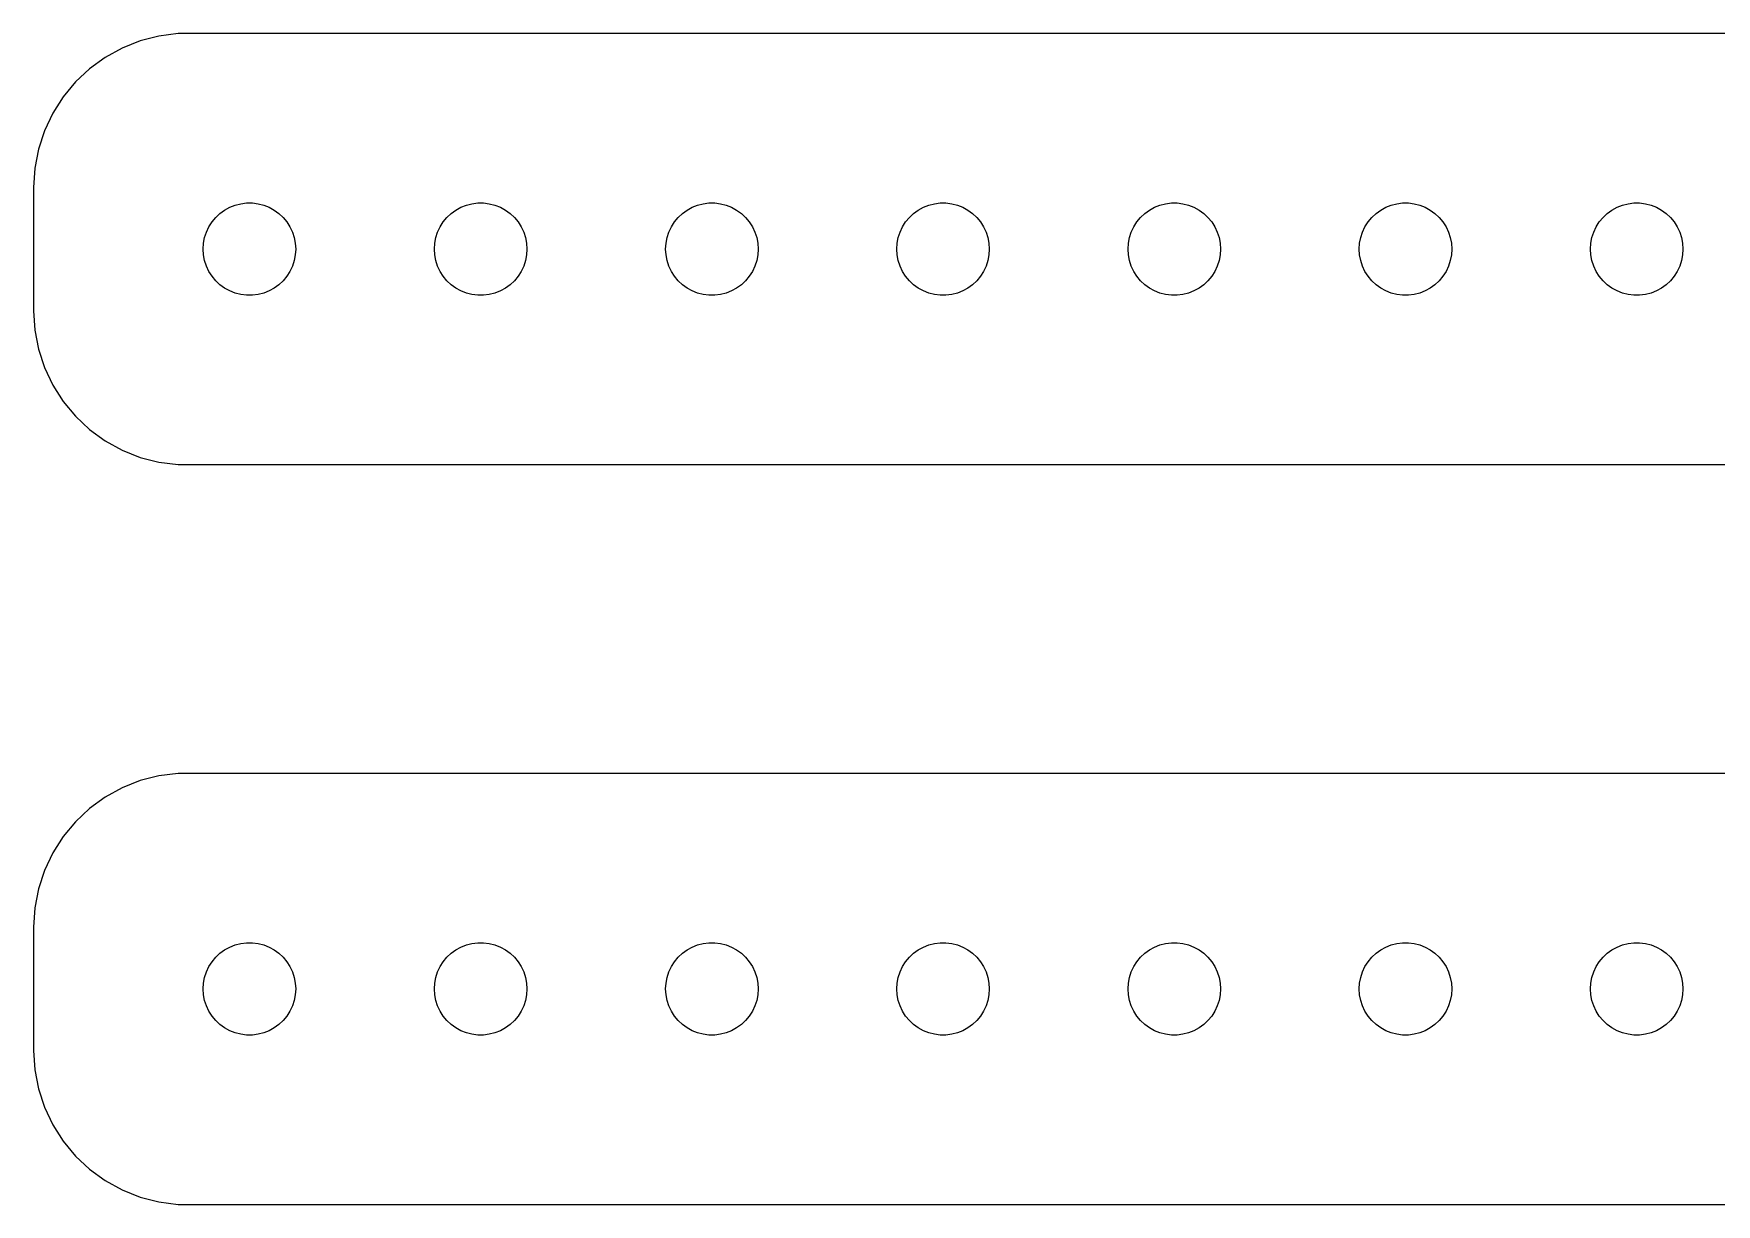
# Model space of a CAD drawing. Header units: metres. Extents: x -224 to 224, y 17 to 55.
# Drawn here: x -224.5 to -169.9, y 17 to 55 of the extents above; entities that cross this region are included whole.
import ezdxf

# ---------------------------------------------------------------- set-up
doc = ezdxf.new("R2010")
doc.units = ezdxf.units.M

msp = doc.modelspace()

# ---------------------------------------------------------------- linework, layer by layer
for p, q in [((-221.045, 54.7553), (-221.629, 54.5241)), ((-220.437, 54.9114), (-221.045, 54.7553)), ((-219.814, 54.9901), (-220.437, 54.9114)), ((219.814, 54.9901), (-219.814, 54.9901)), ((-222.179, 54.2216), (-222.687, 53.8526)), ((-221.629, 54.5241), (-222.179, 54.2216)), ((-222.687, 53.8526), (-223.145, 53.4227)), ((-223.145, 53.4227), (-223.545, 52.9389)), ((-223.882, 52.4088), (-224.149, 51.8406)), ((-223.545, 52.9389), (-223.882, 52.4088)), ((-224.149, 51.8406), (-224.343, 51.2434)), ((-224.343, 51.2434), (-224.461, 50.6267)), ((-224.461, 50.6267), (-224.5, 50)), ((-224.5, 50), (-224.5, 46)), ((-218.593, 49.0268), (-218.456, 49.1558)), ((-218.456, 49.1558), (-218.304, 49.2665)), ((-218.304, 49.2665), (-218.139, 49.3572)), ((-218.139, 49.3572), (-217.964, 49.4266)), ((-217.964, 49.4266), (-217.781, 49.4734)), ((-217.781, 49.4734), (-217.594, 49.497)), ((-217.594, 49.497), (-217.406, 49.497)), ((-217.406, 49.497), (-217.219, 49.4734)), ((-217.219, 49.4734), (-217.036, 49.4266)), ((-217.036, 49.4266), (-216.861, 49.3572)), ((-216.861, 49.3572), (-216.696, 49.2665)), ((-216.696, 49.2665), (-216.544, 49.1558)), ((-216.544, 49.1558), (-216.407, 49.0268)), ((-211.093, 49.0268), (-210.956, 49.1558)), ((-210.956, 49.1558), (-210.804, 49.2665)), ((-210.804, 49.2665), (-210.639, 49.3572)), ((-210.639, 49.3572), (-210.464, 49.4266)), ((-210.464, 49.4266), (-210.281, 49.4734)), ((-210.281, 49.4734), (-210.094, 49.497)), ((-210.094, 49.497), (-209.906, 49.497)), ((-209.906, 49.497), (-209.719, 49.4734)), ((-209.719, 49.4734), (-209.536, 49.4266)), ((-209.536, 49.4266), (-209.361, 49.3572)), ((-209.361, 49.3572), (-209.196, 49.2665)), ((-209.196, 49.2665), (-209.044, 49.1558)), ((-209.044, 49.1558), (-208.907, 49.0268)), ((-203.593, 49.0268), (-203.456, 49.1558)), ((-203.456, 49.1558), (-203.304, 49.2665)), ((-203.304, 49.2665), (-203.139, 49.3572)), ((-203.139, 49.3572), (-202.964, 49.4266)), ((-202.964, 49.4266), (-202.781, 49.4734)), ((-202.781, 49.4734), (-202.594, 49.497)), ((-202.594, 49.497), (-202.406, 49.497)), ((-202.406, 49.497), (-202.219, 49.4734)), ((-202.219, 49.4734), (-202.036, 49.4266)), ((-202.036, 49.4266), (-201.861, 49.3572)), ((-201.861, 49.3572), (-201.696, 49.2665)), ((-201.696, 49.2665), (-201.544, 49.1558)), ((-201.544, 49.1558), (-201.407, 49.0268)), ((-196.093, 49.0268), (-195.956, 49.1558)), ((-195.956, 49.1558), (-195.804, 49.2665)), ((-195.804, 49.2665), (-195.639, 49.3572)), ((-195.639, 49.3572), (-195.464, 49.4266)), ((-195.464, 49.4266), (-195.281, 49.4734)), ((-195.281, 49.4734), (-195.094, 49.497)), ((-195.094, 49.497), (-194.906, 49.497)), ((-194.906, 49.497), (-194.719, 49.4734)), ((-194.719, 49.4734), (-194.536, 49.4266)), ((-194.536, 49.4266), (-194.361, 49.3572)), ((-194.361, 49.3572), (-194.196, 49.2665)), ((-194.196, 49.2665), (-194.044, 49.1558)), ((-194.044, 49.1558), (-193.907, 49.0268)), ((-188.593, 49.0268), (-188.456, 49.1558)), ((-188.456, 49.1558), (-188.304, 49.2665)), ((-188.304, 49.2665), (-188.139, 49.3572)), ((-188.139, 49.3572), (-187.964, 49.4266)), ((-187.964, 49.4266), (-187.781, 49.4734)), ((-187.781, 49.4734), (-187.594, 49.497)), ((-187.594, 49.497), (-187.406, 49.497)), ((-187.406, 49.497), (-187.219, 49.4734)), ((-187.219, 49.4734), (-187.036, 49.4266)), ((-187.036, 49.4266), (-186.861, 49.3572)), ((-186.861, 49.3572), (-186.696, 49.2665)), ((-186.696, 49.2665), (-186.544, 49.1558)), ((-186.544, 49.1558), (-186.407, 49.0268)), ((-181.093, 49.0268), (-180.956, 49.1558)), ((-180.956, 49.1558), (-180.804, 49.2665)), ((-180.804, 49.2665), (-180.639, 49.3572)), ((-180.639, 49.3572), (-180.464, 49.4266)), ((-180.464, 49.4266), (-180.281, 49.4734)), ((-180.281, 49.4734), (-180.094, 49.497)), ((-180.094, 49.497), (-179.906, 49.497)), ((-179.906, 49.497), (-179.719, 49.4734)), ((-179.719, 49.4734), (-179.536, 49.4266)), ((-179.536, 49.4266), (-179.361, 49.3572)), ((-179.361, 49.3572), (-179.196, 49.2665)), ((-179.196, 49.2665), (-179.044, 49.1558)), ((-179.044, 49.1558), (-178.907, 49.0268)), ((-173.593, 49.0268), (-173.456, 49.1558)), ((-173.456, 49.1558), (-173.304, 49.2665)), ((-173.304, 49.2665), (-173.139, 49.3572)), ((-173.139, 49.3572), (-172.964, 49.4266)), ((-172.964, 49.4266), (-172.781, 49.4734)), ((-172.781, 49.4734), (-172.594, 49.497)), ((-172.594, 49.497), (-172.406, 49.497)), ((-172.406, 49.497), (-172.219, 49.4734)), ((-172.219, 49.4734), (-172.036, 49.4266)), ((-172.036, 49.4266), (-171.861, 49.3572)), ((-171.861, 49.3572), (-171.696, 49.2665)), ((-171.696, 49.2665), (-171.544, 49.1558)), ((-171.544, 49.1558), (-171.407, 49.0268)), ((-218.895, 48.5522), (-218.814, 48.7226)), ((-218.814, 48.7226), (-218.714, 48.8817)), ((-218.714, 48.8817), (-218.593, 49.0268)), ((-216.407, 49.0268), (-216.286, 48.8817)), ((-216.286, 48.8817), (-216.186, 48.7226)), ((-216.186, 48.7226), (-216.105, 48.5522)), ((-211.395, 48.5522), (-211.314, 48.7226)), ((-211.314, 48.7226), (-211.214, 48.8817)), ((-211.214, 48.8817), (-211.093, 49.0268)), ((-208.907, 49.0268), (-208.786, 48.8817)), ((-208.786, 48.8817), (-208.686, 48.7226)), ((-208.686, 48.7226), (-208.605, 48.5522)), ((-203.895, 48.5522), (-203.814, 48.7226)), ((-203.814, 48.7226), (-203.714, 48.8817)), ((-203.714, 48.8817), (-203.593, 49.0268)), ((-201.407, 49.0268), (-201.286, 48.8817)), ((-201.286, 48.8817), (-201.186, 48.7226)), ((-201.186, 48.7226), (-201.105, 48.5522)), ((-196.395, 48.5522), (-196.314, 48.7226)), ((-196.314, 48.7226), (-196.214, 48.8817)), ((-196.214, 48.8817), (-196.093, 49.0268)), ((-193.907, 49.0268), (-193.786, 48.8817)), ((-193.786, 48.8817), (-193.686, 48.7226)), ((-193.686, 48.7226), (-193.605, 48.5522)), ((-188.895, 48.5522), (-188.814, 48.7226)), ((-188.814, 48.7226), (-188.714, 48.8817)), ((-188.714, 48.8817), (-188.593, 49.0268)), ((-186.407, 49.0268), (-186.286, 48.8817)), ((-186.286, 48.8817), (-186.186, 48.7226)), ((-186.186, 48.7226), (-186.105, 48.5522)), ((-181.395, 48.5522), (-181.314, 48.7226)), ((-181.314, 48.7226), (-181.214, 48.8817)), ((-181.214, 48.8817), (-181.093, 49.0268)), ((-178.907, 49.0268), (-178.786, 48.8817)), ((-178.786, 48.8817), (-178.686, 48.7226)), ((-178.686, 48.7226), (-178.605, 48.5522)), ((-173.895, 48.5522), (-173.814, 48.7226)), ((-173.814, 48.7226), (-173.714, 48.8817)), ((-173.714, 48.8817), (-173.593, 49.0268)), ((-171.407, 49.0268), (-171.286, 48.8817)), ((-171.286, 48.8817), (-171.186, 48.7226)), ((-171.186, 48.7226), (-171.105, 48.5522)), ((-219, 48), (-218.988, 48.188)), ((-218.988, 48.188), (-218.953, 48.373)), ((-218.953, 48.373), (-218.895, 48.5522)), ((-216.105, 48.5522), (-216.047, 48.373)), ((-216.047, 48.373), (-216.012, 48.188)), ((-216.012, 48.188), (-216, 48)), ((-211.5, 48), (-211.488, 48.188)), ((-211.488, 48.188), (-211.453, 48.373)), ((-211.453, 48.373), (-211.395, 48.5522)), ((-208.605, 48.5522), (-208.547, 48.373)), ((-208.547, 48.373), (-208.512, 48.188)), ((-208.512, 48.188), (-208.5, 48)), ((-204, 48), (-203.988, 48.188)), ((-203.988, 48.188), (-203.953, 48.373)), ((-203.953, 48.373), (-203.895, 48.5522)), ((-201.105, 48.5522), (-201.047, 48.373)), ((-201.047, 48.373), (-201.012, 48.188)), ((-201.012, 48.188), (-201, 48)), ((-196.5, 48), (-196.488, 48.188)), ((-196.488, 48.188), (-196.453, 48.373)), ((-196.453, 48.373), (-196.395, 48.5522)), ((-193.605, 48.5522), (-193.547, 48.373)), ((-193.547, 48.373), (-193.512, 48.188)), ((-193.512, 48.188), (-193.5, 48)), ((-189, 48), (-188.988, 48.188)), ((-188.988, 48.188), (-188.953, 48.373)), ((-188.953, 48.373), (-188.895, 48.5522)), ((-186.105, 48.5522), (-186.047, 48.373)), ((-186.047, 48.373), (-186.012, 48.188)), ((-186.012, 48.188), (-186, 48)), ((-181.5, 48), (-181.488, 48.188)), ((-181.488, 48.188), (-181.453, 48.373)), ((-181.453, 48.373), (-181.395, 48.5522)), ((-178.605, 48.5522), (-178.547, 48.373)), ((-178.547, 48.373), (-178.512, 48.188)), ((-178.512, 48.188), (-178.5, 48)), ((-174, 48), (-173.988, 48.188)), ((-173.988, 48.188), (-173.953, 48.373)), ((-173.953, 48.373), (-173.895, 48.5522)), ((-171.105, 48.5522), (-171.047, 48.373)), ((-171.047, 48.373), (-171.012, 48.188)), ((-171.012, 48.188), (-171, 48)), ((-218.988, 47.812), (-219, 48)), ((-218.953, 47.627), (-218.988, 47.812)), ((-218.895, 47.4478), (-218.953, 47.627)), ((-216.047, 47.627), (-216.105, 47.4478)), ((-216.012, 47.812), (-216.047, 47.627)), ((-216, 48), (-216.012, 47.812)), ((-211.488, 47.812), (-211.5, 48)), ((-211.453, 47.627), (-211.488, 47.812)), ((-211.395, 47.4478), (-211.453, 47.627)), ((-208.547, 47.627), (-208.605, 47.4478)), ((-208.512, 47.812), (-208.547, 47.627)), ((-208.5, 48), (-208.512, 47.812)), ((-203.988, 47.812), (-204, 48)), ((-203.953, 47.627), (-203.988, 47.812)), ((-203.895, 47.4478), (-203.953, 47.627)), ((-201.047, 47.627), (-201.105, 47.4478)), ((-201.012, 47.812), (-201.047, 47.627)), ((-201, 48), (-201.012, 47.812)), ((-196.488, 47.812), (-196.5, 48)), ((-196.453, 47.627), (-196.488, 47.812)), ((-196.395, 47.4478), (-196.453, 47.627)), ((-193.547, 47.627), (-193.605, 47.4478)), ((-193.512, 47.812), (-193.547, 47.627)), ((-193.5, 48), (-193.512, 47.812)), ((-188.988, 47.812), (-189, 48)), ((-188.953, 47.627), (-188.988, 47.812)), ((-188.895, 47.4478), (-188.953, 47.627)), ((-186.047, 47.627), (-186.105, 47.4478)), ((-186.012, 47.812), (-186.047, 47.627)), ((-186, 48), (-186.012, 47.812)), ((-181.488, 47.812), (-181.5, 48)), ((-181.453, 47.627), (-181.488, 47.812)), ((-181.395, 47.4478), (-181.453, 47.627)), ((-178.547, 47.627), (-178.605, 47.4478)), ((-178.512, 47.812), (-178.547, 47.627)), ((-178.5, 48), (-178.512, 47.812)), ((-173.988, 47.812), (-174, 48)), ((-173.953, 47.627), (-173.988, 47.812)), ((-173.895, 47.4478), (-173.953, 47.627)), ((-171.047, 47.627), (-171.105, 47.4478)), ((-171.012, 47.812), (-171.047, 47.627)), ((-171, 48), (-171.012, 47.812)), ((-218.814, 47.2774), (-218.895, 47.4478)), ((-218.714, 47.1183), (-218.814, 47.2774)), ((-218.593, 46.9732), (-218.714, 47.1183)), ((-218.456, 46.8442), (-218.593, 46.9732)), ((-216.407, 46.9732), (-216.544, 46.8442)), ((-216.286, 47.1183), (-216.407, 46.9732)), ((-216.186, 47.2774), (-216.286, 47.1183)), ((-216.105, 47.4478), (-216.186, 47.2774)), ((-211.314, 47.2774), (-211.395, 47.4478)), ((-211.214, 47.1183), (-211.314, 47.2774)), ((-211.093, 46.9732), (-211.214, 47.1183)), ((-210.956, 46.8442), (-211.093, 46.9732)), ((-208.907, 46.9732), (-209.044, 46.8442)), ((-208.786, 47.1183), (-208.907, 46.9732)), ((-208.686, 47.2774), (-208.786, 47.1183)), ((-208.605, 47.4478), (-208.686, 47.2774)), ((-203.814, 47.2774), (-203.895, 47.4478)), ((-203.714, 47.1183), (-203.814, 47.2774)), ((-203.593, 46.9732), (-203.714, 47.1183)), ((-203.456, 46.8442), (-203.593, 46.9732)), ((-201.407, 46.9732), (-201.544, 46.8442)), ((-201.286, 47.1183), (-201.407, 46.9732)), ((-201.186, 47.2774), (-201.286, 47.1183)), ((-201.105, 47.4478), (-201.186, 47.2774)), ((-196.314, 47.2774), (-196.395, 47.4478)), ((-196.214, 47.1183), (-196.314, 47.2774)), ((-196.093, 46.9732), (-196.214, 47.1183)), ((-195.956, 46.8442), (-196.093, 46.9732)), ((-193.907, 46.9732), (-194.044, 46.8442)), ((-193.786, 47.1183), (-193.907, 46.9732)), ((-193.686, 47.2774), (-193.786, 47.1183)), ((-193.605, 47.4478), (-193.686, 47.2774)), ((-188.814, 47.2774), (-188.895, 47.4478)), ((-188.714, 47.1183), (-188.814, 47.2774)), ((-188.593, 46.9732), (-188.714, 47.1183)), ((-188.456, 46.8442), (-188.593, 46.9732)), ((-186.407, 46.9732), (-186.544, 46.8442)), ((-186.286, 47.1183), (-186.407, 46.9732)), ((-186.186, 47.2774), (-186.286, 47.1183)), ((-186.105, 47.4478), (-186.186, 47.2774)), ((-181.314, 47.2774), (-181.395, 47.4478)), ((-181.214, 47.1183), (-181.314, 47.2774)), ((-181.093, 46.9732), (-181.214, 47.1183)), ((-180.956, 46.8442), (-181.093, 46.9732)), ((-178.907, 46.9732), (-179.044, 46.8442)), ((-178.786, 47.1183), (-178.907, 46.9732)), ((-178.686, 47.2774), (-178.786, 47.1183)), ((-178.605, 47.4478), (-178.686, 47.2774)), ((-173.814, 47.2774), (-173.895, 47.4478)), ((-173.714, 47.1183), (-173.814, 47.2774)), ((-173.593, 46.9732), (-173.714, 47.1183)), ((-173.456, 46.8442), (-173.593, 46.9732)), ((-171.407, 46.9732), (-171.544, 46.8442)), ((-171.286, 47.1183), (-171.407, 46.9732)), ((-171.186, 47.2774), (-171.286, 47.1183)), ((-171.105, 47.4478), (-171.186, 47.2774)), ((-218.304, 46.7335), (-218.456, 46.8442)), ((-218.139, 46.6428), (-218.304, 46.7335)), ((-217.964, 46.5734), (-218.139, 46.6428)), ((-217.781, 46.5266), (-217.964, 46.5734)), ((-217.594, 46.503), (-217.781, 46.5266)), ((-217.406, 46.503), (-217.594, 46.503)), ((-217.219, 46.5266), (-217.406, 46.503)), ((-217.036, 46.5734), (-217.219, 46.5266)), ((-216.861, 46.6428), (-217.036, 46.5734)), ((-216.696, 46.7335), (-216.861, 46.6428)), ((-216.544, 46.8442), (-216.696, 46.7335)), ((-210.804, 46.7335), (-210.956, 46.8442)), ((-210.639, 46.6428), (-210.804, 46.7335)), ((-210.464, 46.5734), (-210.639, 46.6428)), ((-210.281, 46.5266), (-210.464, 46.5734)), ((-210.094, 46.503), (-210.281, 46.5266)), ((-209.906, 46.503), (-210.094, 46.503)), ((-209.719, 46.5266), (-209.906, 46.503)), ((-209.536, 46.5734), (-209.719, 46.5266)), ((-209.361, 46.6428), (-209.536, 46.5734)), ((-209.196, 46.7335), (-209.361, 46.6428)), ((-209.044, 46.8442), (-209.196, 46.7335)), ((-203.304, 46.7335), (-203.456, 46.8442)), ((-203.139, 46.6428), (-203.304, 46.7335)), ((-202.964, 46.5734), (-203.139, 46.6428)), ((-202.781, 46.5266), (-202.964, 46.5734)), ((-202.594, 46.503), (-202.781, 46.5266)), ((-202.406, 46.503), (-202.594, 46.503)), ((-202.219, 46.5266), (-202.406, 46.503)), ((-202.036, 46.5734), (-202.219, 46.5266)), ((-201.861, 46.6428), (-202.036, 46.5734)), ((-201.696, 46.7335), (-201.861, 46.6428)), ((-201.544, 46.8442), (-201.696, 46.7335)), ((-195.804, 46.7335), (-195.956, 46.8442)), ((-195.639, 46.6428), (-195.804, 46.7335)), ((-195.464, 46.5734), (-195.639, 46.6428)), ((-195.281, 46.5266), (-195.464, 46.5734)), ((-195.094, 46.503), (-195.281, 46.5266)), ((-194.906, 46.503), (-195.094, 46.503)), ((-194.719, 46.5266), (-194.906, 46.503)), ((-194.536, 46.5734), (-194.719, 46.5266)), ((-194.361, 46.6428), (-194.536, 46.5734)), ((-194.196, 46.7335), (-194.361, 46.6428)), ((-194.044, 46.8442), (-194.196, 46.7335)), ((-188.304, 46.7335), (-188.456, 46.8442)), ((-188.139, 46.6428), (-188.304, 46.7335)), ((-187.964, 46.5734), (-188.139, 46.6428)), ((-187.781, 46.5266), (-187.964, 46.5734)), ((-187.594, 46.503), (-187.781, 46.5266)), ((-187.406, 46.503), (-187.594, 46.503)), ((-187.219, 46.5266), (-187.406, 46.503)), ((-187.036, 46.5734), (-187.219, 46.5266)), ((-186.861, 46.6428), (-187.036, 46.5734)), ((-186.696, 46.7335), (-186.861, 46.6428)), ((-186.544, 46.8442), (-186.696, 46.7335)), ((-180.804, 46.7335), (-180.956, 46.8442)), ((-180.639, 46.6428), (-180.804, 46.7335)), ((-180.464, 46.5734), (-180.639, 46.6428)), ((-180.281, 46.5266), (-180.464, 46.5734)), ((-180.094, 46.503), (-180.281, 46.5266)), ((-179.906, 46.503), (-180.094, 46.503)), ((-179.719, 46.5266), (-179.906, 46.503)), ((-179.536, 46.5734), (-179.719, 46.5266)), ((-179.361, 46.6428), (-179.536, 46.5734)), ((-179.196, 46.7335), (-179.361, 46.6428)), ((-179.044, 46.8442), (-179.196, 46.7335)), ((-173.304, 46.7335), (-173.456, 46.8442)), ((-173.139, 46.6428), (-173.304, 46.7335)), ((-172.964, 46.5734), (-173.139, 46.6428)), ((-172.781, 46.5266), (-172.964, 46.5734)), ((-172.594, 46.503), (-172.781, 46.5266)), ((-172.406, 46.503), (-172.594, 46.503)), ((-172.219, 46.5266), (-172.406, 46.503)), ((-172.036, 46.5734), (-172.219, 46.5266)), ((-171.861, 46.6428), (-172.036, 46.5734)), ((-171.696, 46.7335), (-171.861, 46.6428)), ((-171.544, 46.8442), (-171.696, 46.7335)), ((-224.5, 46), (-224.461, 45.3733)), ((-224.461, 45.3733), (-224.343, 44.7566)), ((-224.343, 44.7566), (-224.149, 44.1594)), ((-224.149, 44.1594), (-223.882, 43.5912)), ((-223.882, 43.5912), (-223.545, 43.0611)), ((-223.545, 43.0611), (-223.145, 42.5773)), ((-223.145, 42.5773), (-222.687, 42.1474)), ((-222.687, 42.1474), (-222.179, 41.7784)), ((-222.179, 41.7784), (-221.629, 41.4759)), ((-221.629, 41.4759), (-221.045, 41.2447)), ((-221.045, 41.2447), (-220.437, 41.0886)), ((-220.437, 41.0886), (-219.814, 41.0099)), ((-219.814, 41.0099), (219.814, 41.0099)), ((-221.045, 30.7553), (-221.629, 30.5241)), ((-220.437, 30.9114), (-221.045, 30.7553)), ((-219.814, 30.9901), (-220.437, 30.9114)), ((219.814, 30.9901), (-219.814, 30.9901)), ((-222.179, 30.2216), (-222.687, 29.8526)), ((-221.629, 30.5241), (-222.179, 30.2216)), ((-222.687, 29.8526), (-223.145, 29.4227)), ((-223.545, 28.9389), (-223.882, 28.4088)), ((-223.145, 29.4227), (-223.545, 28.9389)), ((-223.882, 28.4088), (-224.149, 27.8406)), ((-224.149, 27.8406), (-224.343, 27.2434)), ((-224.343, 27.2434), (-224.461, 26.6267)), ((-224.461, 26.6267), (-224.5, 26)), ((-224.5, 26), (-224.5, 22)), ((-218.593, 25.0268), (-218.456, 25.1558)), ((-218.456, 25.1558), (-218.304, 25.2665)), ((-218.304, 25.2665), (-218.139, 25.3572)), ((-218.139, 25.3572), (-217.964, 25.4266)), ((-217.964, 25.4266), (-217.781, 25.4734)), ((-217.781, 25.4734), (-217.594, 25.497)), ((-217.594, 25.497), (-217.406, 25.497)), ((-217.406, 25.497), (-217.219, 25.4734)), ((-217.219, 25.4734), (-217.036, 25.4266)), ((-217.036, 25.4266), (-216.861, 25.3572)), ((-216.861, 25.3572), (-216.696, 25.2665)), ((-216.696, 25.2665), (-216.544, 25.1558)), ((-216.544, 25.1558), (-216.407, 25.0268)), ((-211.093, 25.0268), (-210.956, 25.1558)), ((-210.956, 25.1558), (-210.804, 25.2665)), ((-210.804, 25.2665), (-210.639, 25.3572)), ((-210.639, 25.3572), (-210.464, 25.4266)), ((-210.464, 25.4266), (-210.281, 25.4734)), ((-210.281, 25.4734), (-210.094, 25.497)), ((-210.094, 25.497), (-209.906, 25.497)), ((-209.906, 25.497), (-209.719, 25.4734)), ((-209.719, 25.4734), (-209.536, 25.4266)), ((-209.536, 25.4266), (-209.361, 25.3572)), ((-209.361, 25.3572), (-209.196, 25.2665)), ((-209.196, 25.2665), (-209.044, 25.1558)), ((-209.044, 25.1558), (-208.907, 25.0268)), ((-203.593, 25.0268), (-203.456, 25.1558)), ((-203.456, 25.1558), (-203.304, 25.2665)), ((-203.304, 25.2665), (-203.139, 25.3572)), ((-203.139, 25.3572), (-202.964, 25.4266)), ((-202.964, 25.4266), (-202.781, 25.4734)), ((-202.781, 25.4734), (-202.594, 25.497)), ((-202.594, 25.497), (-202.406, 25.497)), ((-202.406, 25.497), (-202.219, 25.4734)), ((-202.219, 25.4734), (-202.036, 25.4266)), ((-202.036, 25.4266), (-201.861, 25.3572)), ((-201.861, 25.3572), (-201.696, 25.2665)), ((-201.696, 25.2665), (-201.544, 25.1558)), ((-201.544, 25.1558), (-201.407, 25.0268)), ((-196.093, 25.0268), (-195.956, 25.1558)), ((-195.956, 25.1558), (-195.804, 25.2665)), ((-195.804, 25.2665), (-195.639, 25.3572)), ((-195.639, 25.3572), (-195.464, 25.4266)), ((-195.464, 25.4266), (-195.281, 25.4734)), ((-195.281, 25.4734), (-195.094, 25.497)), ((-195.094, 25.497), (-194.906, 25.497)), ((-194.906, 25.497), (-194.719, 25.4734)), ((-194.719, 25.4734), (-194.536, 25.4266)), ((-194.536, 25.4266), (-194.361, 25.3572)), ((-194.361, 25.3572), (-194.196, 25.2665)), ((-194.196, 25.2665), (-194.044, 25.1558)), ((-194.044, 25.1558), (-193.907, 25.0268)), ((-188.593, 25.0268), (-188.456, 25.1558)), ((-188.456, 25.1558), (-188.304, 25.2665)), ((-188.304, 25.2665), (-188.139, 25.3572)), ((-188.139, 25.3572), (-187.964, 25.4266)), ((-187.964, 25.4266), (-187.781, 25.4734)), ((-187.781, 25.4734), (-187.594, 25.497)), ((-187.594, 25.497), (-187.406, 25.497)), ((-187.406, 25.497), (-187.219, 25.4734)), ((-187.219, 25.4734), (-187.036, 25.4266)), ((-187.036, 25.4266), (-186.861, 25.3572)), ((-186.861, 25.3572), (-186.696, 25.2665)), ((-186.696, 25.2665), (-186.544, 25.1558)), ((-186.544, 25.1558), (-186.407, 25.0268)), ((-181.093, 25.0268), (-180.956, 25.1558)), ((-180.956, 25.1558), (-180.804, 25.2665)), ((-180.804, 25.2665), (-180.639, 25.3572)), ((-180.639, 25.3572), (-180.464, 25.4266)), ((-180.464, 25.4266), (-180.281, 25.4734)), ((-180.281, 25.4734), (-180.094, 25.497)), ((-180.094, 25.497), (-179.906, 25.497)), ((-179.906, 25.497), (-179.719, 25.4734)), ((-179.719, 25.4734), (-179.536, 25.4266)), ((-179.536, 25.4266), (-179.361, 25.3572)), ((-179.361, 25.3572), (-179.196, 25.2665)), ((-179.196, 25.2665), (-179.044, 25.1558)), ((-179.044, 25.1558), (-178.907, 25.0268)), ((-173.593, 25.0268), (-173.456, 25.1558)), ((-173.456, 25.1558), (-173.304, 25.2665)), ((-173.304, 25.2665), (-173.139, 25.3572)), ((-173.139, 25.3572), (-172.964, 25.4266)), ((-172.964, 25.4266), (-172.781, 25.4734)), ((-172.781, 25.4734), (-172.594, 25.497)), ((-172.594, 25.497), (-172.406, 25.497)), ((-172.406, 25.497), (-172.219, 25.4734)), ((-172.219, 25.4734), (-172.036, 25.4266)), ((-172.036, 25.4266), (-171.861, 25.3572)), ((-171.861, 25.3572), (-171.696, 25.2665)), ((-171.696, 25.2665), (-171.544, 25.1558)), ((-171.544, 25.1558), (-171.407, 25.0268)), ((-218.895, 24.5522), (-218.814, 24.7226)), ((-218.814, 24.7226), (-218.714, 24.8817)), ((-218.714, 24.8817), (-218.593, 25.0268)), ((-216.407, 25.0268), (-216.286, 24.8817)), ((-216.286, 24.8817), (-216.186, 24.7226)), ((-216.186, 24.7226), (-216.105, 24.5522)), ((-211.395, 24.5522), (-211.314, 24.7226)), ((-211.314, 24.7226), (-211.214, 24.8817)), ((-211.214, 24.8817), (-211.093, 25.0268)), ((-208.907, 25.0268), (-208.786, 24.8817)), ((-208.786, 24.8817), (-208.686, 24.7226)), ((-208.686, 24.7226), (-208.605, 24.5522)), ((-203.895, 24.5522), (-203.814, 24.7226)), ((-203.814, 24.7226), (-203.714, 24.8817)), ((-203.714, 24.8817), (-203.593, 25.0268)), ((-201.407, 25.0268), (-201.286, 24.8817)), ((-201.286, 24.8817), (-201.186, 24.7226)), ((-201.186, 24.7226), (-201.105, 24.5522)), ((-196.395, 24.5522), (-196.314, 24.7226)), ((-196.314, 24.7226), (-196.214, 24.8817)), ((-196.214, 24.8817), (-196.093, 25.0268)), ((-193.907, 25.0268), (-193.786, 24.8817)), ((-193.786, 24.8817), (-193.686, 24.7226)), ((-193.686, 24.7226), (-193.605, 24.5522)), ((-188.895, 24.5522), (-188.814, 24.7226)), ((-188.814, 24.7226), (-188.714, 24.8817)), ((-188.714, 24.8817), (-188.593, 25.0268)), ((-186.407, 25.0268), (-186.286, 24.8817)), ((-186.286, 24.8817), (-186.186, 24.7226)), ((-186.186, 24.7226), (-186.105, 24.5522)), ((-181.395, 24.5522), (-181.314, 24.7226)), ((-181.314, 24.7226), (-181.214, 24.8817)), ((-181.214, 24.8817), (-181.093, 25.0268)), ((-178.907, 25.0268), (-178.786, 24.8817)), ((-178.786, 24.8817), (-178.686, 24.7226)), ((-178.686, 24.7226), (-178.605, 24.5522)), ((-173.895, 24.5522), (-173.814, 24.7226)), ((-173.814, 24.7226), (-173.714, 24.8817)), ((-173.714, 24.8817), (-173.593, 25.0268)), ((-171.407, 25.0268), (-171.286, 24.8817)), ((-171.286, 24.8817), (-171.186, 24.7226)), ((-171.186, 24.7226), (-171.105, 24.5522)), ((-219, 24), (-218.988, 24.188)), ((-218.988, 24.188), (-218.953, 24.373)), ((-218.953, 24.373), (-218.895, 24.5522)), ((-216.105, 24.5522), (-216.047, 24.373)), ((-216.047, 24.373), (-216.012, 24.188)), ((-216.012, 24.188), (-216, 24)), ((-211.5, 24), (-211.488, 24.188)), ((-211.488, 24.188), (-211.453, 24.373)), ((-211.453, 24.373), (-211.395, 24.5522)), ((-208.605, 24.5522), (-208.547, 24.373)), ((-208.547, 24.373), (-208.512, 24.188)), ((-208.512, 24.188), (-208.5, 24)), ((-204, 24), (-203.988, 24.188)), ((-203.988, 24.188), (-203.953, 24.373)), ((-203.953, 24.373), (-203.895, 24.5522)), ((-201.105, 24.5522), (-201.047, 24.373)), ((-201.047, 24.373), (-201.012, 24.188)), ((-201.012, 24.188), (-201, 24)), ((-196.5, 24), (-196.488, 24.188)), ((-196.488, 24.188), (-196.453, 24.373)), ((-196.453, 24.373), (-196.395, 24.5522)), ((-193.605, 24.5522), (-193.547, 24.373)), ((-193.547, 24.373), (-193.512, 24.188)), ((-193.512, 24.188), (-193.5, 24)), ((-189, 24), (-188.988, 24.188)), ((-188.988, 24.188), (-188.953, 24.373)), ((-188.953, 24.373), (-188.895, 24.5522)), ((-186.105, 24.5522), (-186.047, 24.373)), ((-186.047, 24.373), (-186.012, 24.188)), ((-186.012, 24.188), (-186, 24)), ((-181.5, 24), (-181.488, 24.188)), ((-181.488, 24.188), (-181.453, 24.373)), ((-181.453, 24.373), (-181.395, 24.5522)), ((-178.605, 24.5522), (-178.547, 24.373)), ((-178.547, 24.373), (-178.512, 24.188)), ((-178.512, 24.188), (-178.5, 24)), ((-174, 24), (-173.988, 24.188)), ((-173.988, 24.188), (-173.953, 24.373)), ((-173.953, 24.373), (-173.895, 24.5522)), ((-171.105, 24.5522), (-171.047, 24.373)), ((-171.047, 24.373), (-171.012, 24.188)), ((-171.012, 24.188), (-171, 24)), ((-218.988, 23.812), (-219, 24)), ((-218.953, 23.627), (-218.988, 23.812)), ((-218.895, 23.4478), (-218.953, 23.627)), ((-216.047, 23.627), (-216.105, 23.4478)), ((-216.012, 23.812), (-216.047, 23.627)), ((-216, 24), (-216.012, 23.812)), ((-211.488, 23.812), (-211.5, 24)), ((-211.453, 23.627), (-211.488, 23.812)), ((-211.395, 23.4478), (-211.453, 23.627)), ((-208.547, 23.627), (-208.605, 23.4478)), ((-208.512, 23.812), (-208.547, 23.627)), ((-208.5, 24), (-208.512, 23.812)), ((-203.988, 23.812), (-204, 24)), ((-203.953, 23.627), (-203.988, 23.812)), ((-203.895, 23.4478), (-203.953, 23.627)), ((-201.047, 23.627), (-201.105, 23.4478)), ((-201.012, 23.812), (-201.047, 23.627)), ((-201, 24), (-201.012, 23.812)), ((-196.488, 23.812), (-196.5, 24)), ((-196.453, 23.627), (-196.488, 23.812)), ((-196.395, 23.4478), (-196.453, 23.627)), ((-193.547, 23.627), (-193.605, 23.4478)), ((-193.512, 23.812), (-193.547, 23.627)), ((-193.5, 24), (-193.512, 23.812)), ((-188.988, 23.812), (-189, 24)), ((-188.953, 23.627), (-188.988, 23.812)), ((-188.895, 23.4478), (-188.953, 23.627)), ((-186.047, 23.627), (-186.105, 23.4478)), ((-186.012, 23.812), (-186.047, 23.627)), ((-186, 24), (-186.012, 23.812)), ((-181.488, 23.812), (-181.5, 24)), ((-181.453, 23.627), (-181.488, 23.812)), ((-181.395, 23.4478), (-181.453, 23.627)), ((-178.547, 23.627), (-178.605, 23.4478)), ((-178.512, 23.812), (-178.547, 23.627)), ((-178.5, 24), (-178.512, 23.812)), ((-173.988, 23.812), (-174, 24)), ((-173.953, 23.627), (-173.988, 23.812)), ((-173.895, 23.4478), (-173.953, 23.627)), ((-171.047, 23.627), (-171.105, 23.4478)), ((-171.012, 23.812), (-171.047, 23.627)), ((-171, 24), (-171.012, 23.812)), ((-218.814, 23.2774), (-218.895, 23.4478)), ((-218.714, 23.1183), (-218.814, 23.2774)), ((-218.593, 22.9732), (-218.714, 23.1183)), ((-218.456, 22.8442), (-218.593, 22.9732)), ((-216.407, 22.9732), (-216.544, 22.8442)), ((-216.286, 23.1183), (-216.407, 22.9732)), ((-216.186, 23.2774), (-216.286, 23.1183)), ((-216.105, 23.4478), (-216.186, 23.2774)), ((-211.314, 23.2774), (-211.395, 23.4478)), ((-211.214, 23.1183), (-211.314, 23.2774)), ((-211.093, 22.9732), (-211.214, 23.1183)), ((-210.956, 22.8442), (-211.093, 22.9732)), ((-208.907, 22.9732), (-209.044, 22.8442)), ((-208.786, 23.1183), (-208.907, 22.9732)), ((-208.686, 23.2774), (-208.786, 23.1183)), ((-208.605, 23.4478), (-208.686, 23.2774)), ((-203.814, 23.2774), (-203.895, 23.4478)), ((-203.714, 23.1183), (-203.814, 23.2774)), ((-203.593, 22.9732), (-203.714, 23.1183)), ((-203.456, 22.8442), (-203.593, 22.9732)), ((-201.407, 22.9732), (-201.544, 22.8442)), ((-201.286, 23.1183), (-201.407, 22.9732)), ((-201.186, 23.2774), (-201.286, 23.1183)), ((-201.105, 23.4478), (-201.186, 23.2774)), ((-196.314, 23.2774), (-196.395, 23.4478)), ((-196.214, 23.1183), (-196.314, 23.2774)), ((-196.093, 22.9732), (-196.214, 23.1183)), ((-195.956, 22.8442), (-196.093, 22.9732)), ((-193.907, 22.9732), (-194.044, 22.8442)), ((-193.786, 23.1183), (-193.907, 22.9732)), ((-193.686, 23.2774), (-193.786, 23.1183)), ((-193.605, 23.4478), (-193.686, 23.2774)), ((-188.814, 23.2774), (-188.895, 23.4478)), ((-188.714, 23.1183), (-188.814, 23.2774)), ((-188.593, 22.9732), (-188.714, 23.1183)), ((-188.456, 22.8442), (-188.593, 22.9732)), ((-186.407, 22.9732), (-186.544, 22.8442)), ((-186.286, 23.1183), (-186.407, 22.9732)), ((-186.186, 23.2774), (-186.286, 23.1183)), ((-186.105, 23.4478), (-186.186, 23.2774)), ((-181.314, 23.2774), (-181.395, 23.4478)), ((-181.214, 23.1183), (-181.314, 23.2774)), ((-181.093, 22.9732), (-181.214, 23.1183)), ((-180.956, 22.8442), (-181.093, 22.9732)), ((-178.907, 22.9732), (-179.044, 22.8442)), ((-178.786, 23.1183), (-178.907, 22.9732)), ((-178.686, 23.2774), (-178.786, 23.1183)), ((-178.605, 23.4478), (-178.686, 23.2774)), ((-173.814, 23.2774), (-173.895, 23.4478)), ((-173.714, 23.1183), (-173.814, 23.2774)), ((-173.593, 22.9732), (-173.714, 23.1183)), ((-173.456, 22.8442), (-173.593, 22.9732)), ((-171.407, 22.9732), (-171.544, 22.8442)), ((-171.286, 23.1183), (-171.407, 22.9732)), ((-171.186, 23.2774), (-171.286, 23.1183)), ((-171.105, 23.4478), (-171.186, 23.2774)), ((-218.304, 22.7335), (-218.456, 22.8442)), ((-218.139, 22.6428), (-218.304, 22.7335)), ((-217.964, 22.5734), (-218.139, 22.6428)), ((-217.781, 22.5266), (-217.964, 22.5734)), ((-217.594, 22.503), (-217.781, 22.5266)), ((-217.406, 22.503), (-217.594, 22.503)), ((-217.219, 22.5266), (-217.406, 22.503)), ((-217.036, 22.5734), (-217.219, 22.5266)), ((-216.861, 22.6428), (-217.036, 22.5734)), ((-216.696, 22.7335), (-216.861, 22.6428)), ((-216.544, 22.8442), (-216.696, 22.7335)), ((-210.804, 22.7335), (-210.956, 22.8442)), ((-210.639, 22.6428), (-210.804, 22.7335)), ((-210.464, 22.5734), (-210.639, 22.6428)), ((-210.281, 22.5266), (-210.464, 22.5734)), ((-210.094, 22.503), (-210.281, 22.5266)), ((-209.906, 22.503), (-210.094, 22.503)), ((-209.719, 22.5266), (-209.906, 22.503)), ((-209.536, 22.5734), (-209.719, 22.5266)), ((-209.361, 22.6428), (-209.536, 22.5734)), ((-209.196, 22.7335), (-209.361, 22.6428)), ((-209.044, 22.8442), (-209.196, 22.7335)), ((-203.304, 22.7335), (-203.456, 22.8442)), ((-203.139, 22.6428), (-203.304, 22.7335)), ((-202.964, 22.5734), (-203.139, 22.6428)), ((-202.781, 22.5266), (-202.964, 22.5734)), ((-202.594, 22.503), (-202.781, 22.5266)), ((-202.406, 22.503), (-202.594, 22.503)), ((-202.219, 22.5266), (-202.406, 22.503)), ((-202.036, 22.5734), (-202.219, 22.5266)), ((-201.861, 22.6428), (-202.036, 22.5734)), ((-201.696, 22.7335), (-201.861, 22.6428)), ((-201.544, 22.8442), (-201.696, 22.7335)), ((-195.804, 22.7335), (-195.956, 22.8442)), ((-195.639, 22.6428), (-195.804, 22.7335)), ((-195.464, 22.5734), (-195.639, 22.6428)), ((-195.281, 22.5266), (-195.464, 22.5734)), ((-195.094, 22.503), (-195.281, 22.5266)), ((-194.906, 22.503), (-195.094, 22.503)), ((-194.719, 22.5266), (-194.906, 22.503)), ((-194.536, 22.5734), (-194.719, 22.5266)), ((-194.361, 22.6428), (-194.536, 22.5734)), ((-194.196, 22.7335), (-194.361, 22.6428)), ((-194.044, 22.8442), (-194.196, 22.7335)), ((-188.304, 22.7335), (-188.456, 22.8442)), ((-188.139, 22.6428), (-188.304, 22.7335)), ((-187.964, 22.5734), (-188.139, 22.6428)), ((-187.781, 22.5266), (-187.964, 22.5734)), ((-187.594, 22.503), (-187.781, 22.5266)), ((-187.406, 22.503), (-187.594, 22.503)), ((-187.219, 22.5266), (-187.406, 22.503)), ((-187.036, 22.5734), (-187.219, 22.5266)), ((-186.861, 22.6428), (-187.036, 22.5734)), ((-186.696, 22.7335), (-186.861, 22.6428)), ((-186.544, 22.8442), (-186.696, 22.7335)), ((-180.804, 22.7335), (-180.956, 22.8442)), ((-180.639, 22.6428), (-180.804, 22.7335)), ((-180.464, 22.5734), (-180.639, 22.6428)), ((-180.281, 22.5266), (-180.464, 22.5734)), ((-180.094, 22.503), (-180.281, 22.5266)), ((-179.906, 22.503), (-180.094, 22.503)), ((-179.719, 22.5266), (-179.906, 22.503)), ((-179.536, 22.5734), (-179.719, 22.5266)), ((-179.361, 22.6428), (-179.536, 22.5734)), ((-179.196, 22.7335), (-179.361, 22.6428)), ((-179.044, 22.8442), (-179.196, 22.7335)), ((-173.304, 22.7335), (-173.456, 22.8442)), ((-173.139, 22.6428), (-173.304, 22.7335)), ((-172.964, 22.5734), (-173.139, 22.6428)), ((-172.781, 22.5266), (-172.964, 22.5734)), ((-172.594, 22.503), (-172.781, 22.5266)), ((-172.406, 22.503), (-172.594, 22.503)), ((-172.219, 22.5266), (-172.406, 22.503)), ((-172.036, 22.5734), (-172.219, 22.5266)), ((-171.861, 22.6428), (-172.036, 22.5734)), ((-171.696, 22.7335), (-171.861, 22.6428)), ((-171.544, 22.8442), (-171.696, 22.7335)), ((-224.5, 22), (-224.461, 21.3733)), ((-224.461, 21.3733), (-224.343, 20.7566)), ((-224.343, 20.7566), (-224.149, 20.1594)), ((-224.149, 20.1594), (-223.882, 19.5912)), ((-223.882, 19.5912), (-223.545, 19.0611)), ((-223.545, 19.0611), (-223.145, 18.5773)), ((-223.145, 18.5773), (-222.687, 18.1474)), ((-222.687, 18.1474), (-222.179, 17.7784)), ((-222.179, 17.7784), (-221.629, 17.4759)), ((-221.629, 17.4759), (-221.045, 17.2447)), ((-221.045, 17.2447), (-220.437, 17.0886)), ((-220.437, 17.0886), (-219.814, 17.0099)), ((-219.814, 17.0099), (219.814, 17.0099))]:
    msp.add_line(p, q)

doc.saveas('drawing.dxf')
